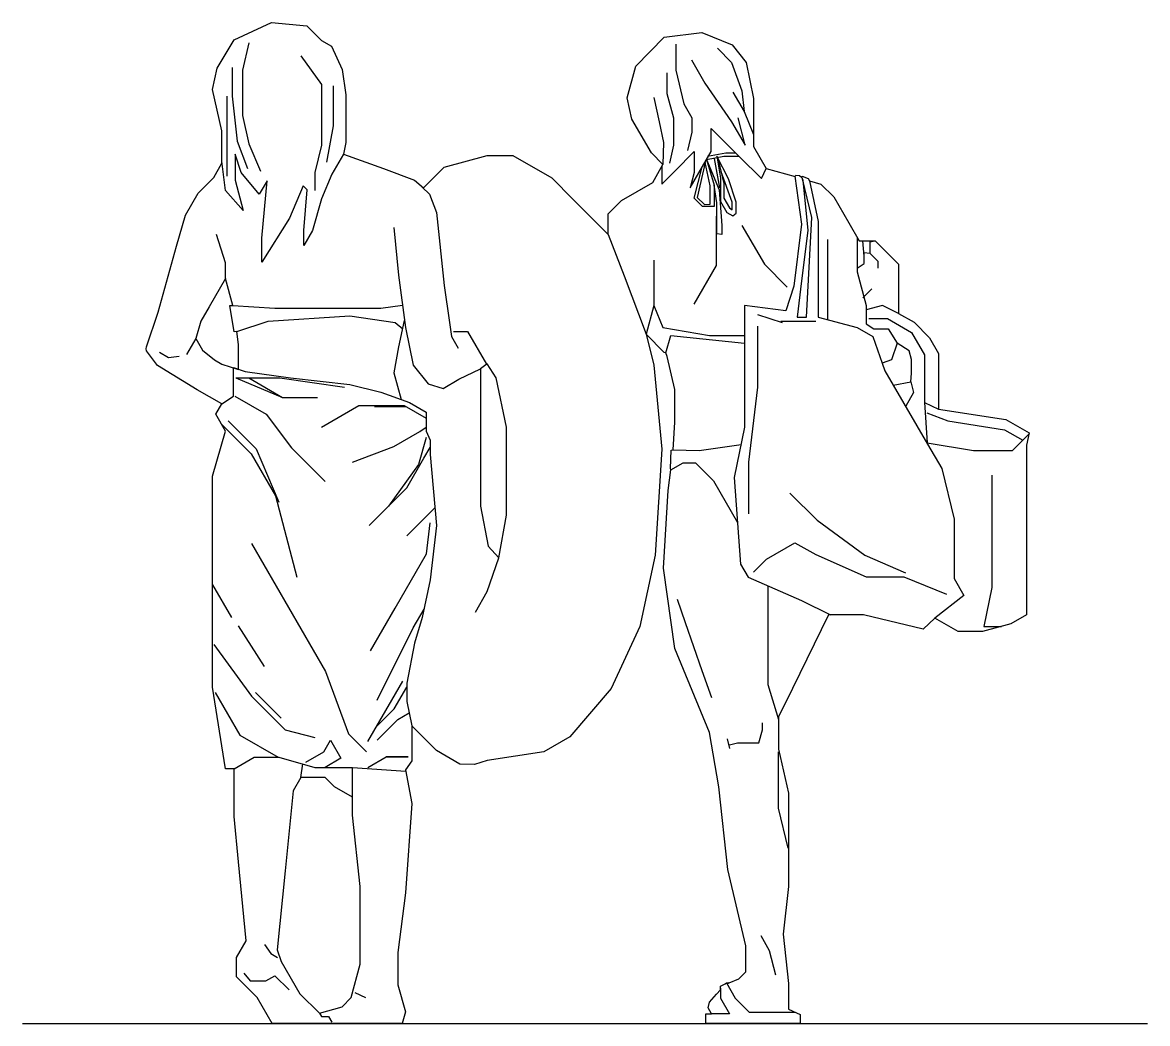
# Model space of a CAD drawing. Header units: metres. Extents: x 0 to 1.85, y 0 to 1.65.
import ezdxf

# ---------------------------------------------------------------- set-up
doc = ezdxf.new("R2010")
doc.units = ezdxf.units.M
doc.layers.add('Ceco.NET 7', color=7, linetype='Continuous')

# ---------------------------------------------------------------- blocks, each defined once
blk = doc.blocks.new('beach 15em')
at = {"layer": 'Ceco.NET 7', "linetype": 'Continuous'}
for p, q in [((0.3572, 1.5477), (0.347, 1.5048)), ((1.031, 1.5456), (1.031, 1.5048)), ((0.4389, 1.5273), (0.4716, 1.4823)), ((1.0963, 1.5395), (1.1188, 1.517)), ((0.3307, 1.5089), (0.3307, 1.464)), ((1.0555, 1.5211), (1.0767, 1.4844)), ((1.1188, 1.517), (1.1351, 1.4721)), ((0.347, 1.5048), (0.347, 1.4333)), ((1.0167, 1.5007), (1.0167, 1.468)), ((1.031, 1.5048), (1.0433, 1.4517)), ((0.4716, 1.4823), (0.4716, 1.3864)), ((0.4899, 1.4803), (0.4899, 1.417)), ((1.0767, 1.4844), (1.1188, 1.4231)), ((0.3225, 1.464), (0.3225, 1.3884)), ((0.3307, 1.464), (0.3388, 1.3925)), ((0.9963, 1.4619), (1.0045, 1.4231)), ((1.0167, 1.468), (1.0269, 1.4293)), ((1.1208, 1.4701), (1.1385, 1.4395)), ((1.1351, 1.4721), (1.1385, 1.4395)), ((1.0433, 1.4517), (1.0562, 1.4293)), ((1.1385, 1.4395), (1.1535, 1.4032)), ((0.347, 1.4333), (0.3572, 1.3884)), ((1.0045, 1.4231), (1.0113, 1.3905)), ((1.0269, 1.4293), (1.0269, 1.3864)), ((1.0562, 1.4293), (1.0562, 1.4068)), ((1.1188, 1.4231), (1.14, 1.3864)), ((1.14, 1.3864), (1.129, 1.4293)), ((0.4899, 1.417), (0.4797, 1.3598)), ((1.0562, 1.4068), (1.0494, 1.3782)), ((1.0865, 1.3762), (1.0865, 1.4129)), ((1.0865, 1.4129), (1.1314, 1.368)), ((0.3225, 1.3884), (0.3225, 1.3374)), ((0.3388, 1.3925), (0.3552, 1.3496)), ((0.3572, 1.3884), (0.3756, 1.3455)), ((0.4716, 1.3864), (0.4613, 1.3435)), ((1.0113, 1.3905), (1.0105, 1.3557)), ((1.0269, 1.3864), (1.0208, 1.3578)), ((0.3358, 1.3721), (0.3358, 1.3312)), ((0.345, 1.3435), (0.3358, 1.3721)), ((0.5063, 1.3721), (0.488, 1.3404)), ((1.029, 1.3455), (1.0596, 1.3762)), ((1.0535, 1.319), (1.0865, 1.3762)), ((1.0596, 1.3762), (1.0596, 1.3435)), ((1.079, 1.3639), (1.1066, 1.3688)), ((1.081, 1.369), (1.1096, 1.3741)), ((1.0953, 1.3688), (1.1015, 1.3343)), ((1.1137, 1.3333), (1.0953, 1.3688)), ((1.1066, 1.3688), (1.1306, 1.3688)), ((1.1096, 1.3741), (1.1253, 1.3741)), ((1.1314, 1.368), (1.1658, 1.3336)), ((0.3205, 1.3149), (0.3147, 1.3609)), ((1.0085, 1.3537), (1.0085, 1.3251)), ((1.0596, 1.3027), (1.0726, 1.3521)), ((1.0769, 1.3588), (1.0647, 1.3037)), ((1.0769, 1.3598), (1.0794, 1.364)), ((1.0851, 1.3221), (1.0769, 1.3588)), ((1.079, 1.3639), (1.0912, 1.3231)), ((1.0794, 1.364), (1.0994, 1.3159)), ((1.0912, 1.3651), (1.0995, 1.319)), ((1.097, 1.3656), (1.1066, 1.3261)), ((1.1658, 1.3336), (1.1736, 1.3496)), ((0.3734, 1.3088), (0.345, 1.3435)), ((0.4613, 1.3435), (0.4613, 1.3149)), ((0.488, 1.3404), (0.4716, 1.3016)), ((1.0085, 1.3251), (1.029, 1.3455)), ((1.0596, 1.3435), (1.0535, 1.319)), ((1.1015, 1.3343), (1.1015, 1.2976)), ((1.1198, 1.2965), (1.1025, 1.3445)), ((1.1259, 1.2965), (1.1137, 1.3333)), ((1.2188, 1.3374), (1.2291, 1.2618)), ((1.2298, 1.3355), (1.2311, 1.3312)), ((1.2454, 1.272), (1.2306, 1.3334)), ((0.348, 1.2833), (0.3205, 1.3149)), ((0.3358, 1.3312), (0.348, 1.2833)), ((0.3858, 1.3302), (0.3734, 1.3088)), ((0.3776, 1.2394), (0.3858, 1.3302)), ((0.443, 1.3221), (0.4215, 1.271)), ((0.4491, 1.3159), (0.443, 1.3221)), ((0.4437, 1.2516), (0.4491, 1.3159)), ((0.6308, 1.32), (0.642, 1.3088)), ((1.0851, 1.2935), (1.0851, 1.3221)), ((1.0953, 1.2955), (1.0912, 1.3231)), ((1.0912, 1.3231), (1.0912, 1.2894)), ((1.0994, 1.3159), (1.1035, 1.2598)), ((1.1066, 1.3261), (1.1066, 1.3027)), ((1.2311, 1.3312), (1.2393, 1.2516)), ((1.2416, 1.3303), (1.2556, 1.2659)), ((0.4716, 1.3016), (0.4573, 1.2516)), ((0.642, 1.3088), (0.6533, 1.2802)), ((1.0729, 1.2894), (1.0596, 1.3027)), ((1.0647, 1.3037), (1.0759, 1.2925)), ((1.1015, 1.2976), (1.1115, 1.2802)), ((1.1066, 1.3027), (1.1154, 1.2873)), ((1.1198, 1.2843), (1.1198, 1.2965)), ((1.1259, 1.2792), (1.1259, 1.2965)), ((0.6533, 1.2802), (0.6655, 1.1648)), ((1.0912, 1.2894), (1.0729, 1.2894)), ((1.0759, 1.2925), (1.0851, 1.2935)), ((1.0953, 1.2465), (1.0953, 1.2955)), ((1.1115, 1.2802), (1.1208, 1.2748)), ((1.1154, 1.2873), (1.1198, 1.2843)), ((1.1208, 1.2748), (1.1259, 1.2792)), ((0.4215, 1.271), (0.3776, 1.2016)), ((1.095, 1.2312), (1.095, 1.2741)), ((1.2291, 1.2618), (1.2168, 1.1638)), ((1.2368, 1.1148), (1.2454, 1.272)), ((1.2556, 1.2659), (1.2556, 1.1148)), ((0.3205, 1.2006), (0.3062, 1.2455)), ((0.4437, 1.2281), (0.4437, 1.2516)), ((0.4573, 1.2516), (0.4437, 1.2281)), ((0.5859, 1.2567), (0.593, 1.1812)), ((0.9242, 1.2455), (0.9493, 1.1802)), ((1.1035, 1.2455), (1.0953, 1.2465)), ((1.1035, 1.2598), (1.1035, 1.2455)), ((1.1351, 1.2598), (1.1705, 1.1985)), ((1.2393, 1.2516), (1.2293, 1.172)), ((0.3776, 1.2016), (0.3776, 1.2394)), ((1.095, 1.1965), (1.095, 1.2312)), ((1.2699, 1.2373), (1.2699, 1.111)), ((1.3169, 1.2414), (1.3169, 1.1863)), ((1.3281, 1.2112), (1.3259, 1.2353)), ((1.3368, 1.2337), (1.3419, 1.2348)), ((1.3368, 1.2337), (1.3368, 1.2159)), ((1.3281, 1.1995), (1.3281, 1.2169)), ((1.3281, 1.2169), (1.3368, 1.2159)), ((1.3368, 1.2159), (1.3495, 1.2031)), ((0.3205, 1.1761), (0.3205, 1.2006)), ((0.9963, 1.2047), (0.9963, 1.1332)), ((1.0596, 1.1352), (1.095, 1.1965)), ((1.1705, 1.1985), (1.2066, 1.1624)), ((1.3169, 1.1924), (1.3281, 1.1995)), ((1.3495, 1.2031), (1.3495, 1.1924)), ((0.593, 1.1812), (0.6043, 1.0985)), ((0.9493, 1.1802), (0.984, 1.0883)), ((1.2293, 1.172), (1.2222, 1.1148)), ((1.3169, 1.1863), (1.3311, 1.1332)), ((0.6655, 1.1648), (0.6737, 1.1066)), ((1.2168, 1.1638), (1.2046, 1.125)), ((1.3259, 1.1454), (1.3402, 1.1597)), ((0.3316, 1.1333), (0.3981, 1.1291)), ((0.3981, 1.1291), (0.5655, 1.1291)), ((0.5655, 1.1291), (0.5995, 1.1337)), ((0.9963, 1.1332), (0.984, 1.0883)), ((0.9963, 1.1332), (1.0104, 1.0985)), ((1.2046, 1.125), (1.1392, 1.1332)), ((1.1392, 1.1332), (1.1392, 0.9413)), ((1.1596, 1.1189), (1.1984, 1.1066)), ((1.357, 1.1334), (1.3311, 1.1265)), ((1.3311, 1.1332), (1.3311, 1.1046)), ((1.3822, 1.1209), (1.357, 1.1334)), ((0.338, 1.0921), (0.3878, 1.1087)), ((0.3878, 1.1087), (0.5165, 1.1169)), ((0.5165, 1.1169), (0.5879, 1.1066)), ((0.5879, 1.1066), (0.6002, 1.0964)), ((0.6022, 1.1097), (0.593, 1.0679)), ((0.6737, 1.1066), (0.6768, 1.0842)), ((1.1596, 1.1005), (1.1596, 1.0046)), ((1.1964, 1.1087), (1.2515, 1.1087)), ((1.2222, 1.1148), (1.2368, 1.1148)), ((1.2556, 1.1148), (1.3169, 1.0985)), ((1.3311, 1.1046), (1.3434, 1.0964)), ((1.3352, 1.1128), (1.3647, 1.1128)), ((1.3647, 1.1128), (1.4026, 1.0909)), ((0.6043, 1.0985), (0.6165, 1.0393)), ((0.6768, 1.0842), (0.6875, 1.0658)), ((0.6798, 1.0924), (0.7023, 1.0924)), ((0.7023, 1.0924), (0.7321, 1.0407)), ((1.0104, 1.0985), (1.0841, 1.0862)), ((1.0149, 1.0585), (1.0228, 1.0862)), ((1.0228, 1.0862), (1.1392, 1.074)), ((1.0841, 1.0862), (1.1392, 1.0862)), ((1.3169, 1.0985), (1.3414, 1.0843)), ((1.3414, 1.0843), (1.3565, 1.0422)), ((1.3434, 1.0964), (1.3659, 1.0964)), ((1.3659, 1.0964), (1.3802, 1.074)), ((1.4026, 1.0909), (1.423, 1.0556)), ((0.2735, 1.0811), (0.259, 1.056)), ((0.593, 1.0679), (0.5859, 1.027)), ((0.2163, 1.0597), (0.2306, 1.0515)), ((0.2306, 1.0515), (0.247, 1.0536)), ((1.423, 1.0556), (1.423, 1.0168)), ((0.3327, 1.0046), (0.3327, 1.0352)), ((0.3327, 1.0352), (0.3511, 1.0291)), ((0.6165, 1.0393), (0.64, 1.0097)), ((0.6882, 1.0168), (0.7227, 1.0331)), ((0.3368, 1.0189), (0.4103, 0.9882)), ((0.3368, 1.0189), (0.3756, 1.0189)), ((0.3511, 1.0291), (0.4226, 1.0189)), ((0.3572, 1.0189), (0.4103, 0.9882)), ((0.3756, 1.0189), (0.4062, 1.0189)), ((0.4062, 1.0189), (0.5083, 1.0043)), ((0.4226, 1.0189), (0.5165, 1.0086)), ((0.5859, 1.027), (0.5974, 0.9848)), ((0.6635, 1.0025), (0.6882, 1.0168)), ((1.4016, 1.0127), (1.4059, 0.996)), ((1.423, 1.0168), (1.423, 0.9801)), ((0.3327, 0.9903), (0.3327, 1.0046)), ((0.5165, 1.0086), (0.5655, 0.9964)), ((0.5655, 0.9964), (0.6104, 0.9801)), ((0.64, 1.0097), (0.6635, 1.0025)), ((1.1596, 1.0046), (1.1453, 0.8861)), ((1.3737, 1.0076), (1.4281, 0.9147)), ((1.4059, 0.996), (1.3935, 0.9746)), ((0.3143, 0.978), (0.3327, 0.9903)), ((0.3348, 0.9903), (0.3843, 0.9617)), ((0.4103, 0.9882), (0.4654, 0.9882)), ((0.6104, 0.9801), (0.6369, 0.9647)), ((1.423, 0.9801), (1.4271, 0.9164)), ((1.423, 0.9801), (1.4455, 0.9698)), ((0.3843, 0.9617), (0.4246, 0.9086)), ((0.4716, 0.9413), (0.5308, 0.9754)), ((0.5308, 0.9754), (0.6022, 0.9754)), ((0.5553, 0.9739), (0.6049, 0.9739)), ((0.6022, 0.9754), (0.6369, 0.9554)), ((0.6369, 0.9647), (0.6369, 0.9351)), ((1.427, 0.9637), (1.4598, 0.9511)), ((0.3143, 0.9457), (0.3608, 0.8992)), ((0.3245, 0.9515), (0.3688, 0.9072)), ((0.6267, 0.9342), (0.6369, 0.9413)), ((1.1392, 0.9413), (1.1229, 0.8616)), ((1.4598, 0.9511), (1.5496, 0.9373)), ((0.5859, 0.9106), (0.6267, 0.9342)), ((0.6369, 0.9249), (0.6247, 0.8821)), ((0.6369, 0.9351), (0.6431, 0.9208)), ((1.5496, 0.9373), (1.5782, 0.9208)), ((1.5619, 0.9045), (1.5881, 0.9307)), ((0.3688, 0.9072), (0.4042, 0.8228)), ((0.4246, 0.9086), (0.4777, 0.8555)), ((0.5206, 0.8861), (0.5859, 0.9106)), ((0.6334, 0.8923), (0.6431, 0.909)), ((0.6431, 0.9208), (0.6431, 0.8984)), ((1.0264, 0.9055), (1.0678, 0.9045)), ((1.0678, 0.9045), (1.1341, 0.9137)), ((1.4271, 0.9164), (1.5006, 0.9045)), ((1.4281, 0.9147), (1.4505, 0.8759)), ((0.3608, 0.8992), (0.3991, 0.833)), ((0.6063, 0.8453), (0.6334, 0.8923)), ((0.6431, 0.8984), (0.6533, 0.7861)), ((1.5006, 0.9045), (1.5619, 0.9045)), ((0.6247, 0.8821), (0.5777, 0.8167)), ((1.0228, 0.8739), (1.0422, 0.8851)), ((1.0422, 0.8851), (1.0616, 0.8851)), ((1.0616, 0.8851), (1.0902, 0.8565)), ((1.1453, 0.8861), (1.1453, 0.8045)), ((1.4505, 0.8759), (1.47, 0.7963)), ((1.0902, 0.8565), (1.1282, 0.7907)), ((1.1229, 0.8616), (1.1331, 0.7248)), ((1.5292, 0.8657), (1.5292, 0.6881)), ((0.5471, 0.7861), (0.6063, 0.8453)), ((1.2107, 0.8371), (1.2536, 0.7943)), ((0.3991, 0.833), (0.4328, 0.7044)), ((0.6063, 0.7698), (0.6507, 0.8142)), ((0.6376, 0.7412), (0.6434, 0.7902)), ((0.6533, 0.7861), (0.6431, 0.7003)), ((1.2536, 0.7943), (1.3291, 0.7391)), ((1.47, 0.7963), (1.47, 0.7493)), ((0.3613, 0.7575), (0.478, 0.5554)), ((1.1739, 0.733), (1.2188, 0.7589)), ((1.2188, 0.7589), (1.2515, 0.7401)), ((1.47, 0.7493), (1.47, 0.7024)), ((0.588, 0.6554), (0.6376, 0.7412)), ((0.7334, 0.682), (0.7513, 0.735)), ((1.1535, 0.7126), (1.1739, 0.733)), ((1.2515, 0.7401), (1.3311, 0.7053)), ((1.3291, 0.7391), (1.393, 0.7112)), ((1.1331, 0.7248), (1.1449, 0.7044)), ((0.6431, 0.7003), (0.6308, 0.6411)), ((1.1449, 0.7044), (1.2291, 0.6677)), ((1.3311, 0.7053), (1.3904, 0.7053)), ((1.3904, 0.7053), (1.4577, 0.6779)), ((1.47, 0.7024), (1.4853, 0.6758)), ((0.3, 0.6922), (0.3295, 0.6411)), ((0.7145, 0.6493), (0.7334, 0.682)), ((1.176, 0.6908), (1.176, 0.6697)), ((1.4853, 0.6758), (1.4394, 0.6399)), ((1.5292, 0.6881), (1.517, 0.6268)), ((1.033, 0.6697), (1.0453, 0.633)), ((1.176, 0.6697), (1.176, 0.6003)), ((1.2291, 0.6677), (1.2748, 0.6452)), ((0.5491, 0.588), (0.588, 0.6554)), ((0.6165, 0.6248), (0.6335, 0.6542)), ((0.6308, 0.6411), (0.6186, 0.6003)), ((0.3817, 0.5637), (0.3409, 0.6278)), ((0.5594, 0.5104), (0.6165, 0.6248)), ((1.0453, 0.633), (1.0718, 0.5574)), ((1.517, 0.6268), (1.5447, 0.6268)), ((0.3021, 0.5982), (0.3613, 0.5166)), ((0.6186, 0.6003), (0.6063, 0.537)), ((1.176, 0.6003), (1.176, 0.5349)), ((0.478, 0.5554), (0.5144, 0.4574)), ((1.0718, 0.5574), (1.0869, 0.5145)), ((0.5828, 0.5104), (0.6002, 0.5405)), ((0.6063, 0.537), (0.6063, 0.5084)), ((1.176, 0.5349), (1.1927, 0.4798)), ((0.3041, 0.5227), (0.343, 0.4553)), ((0.3613, 0.5166), (0.4144, 0.4635)), ((0.4083, 0.4819), (0.3674, 0.5227)), ((0.5865, 0.4968), (0.6063, 0.5311)), ((0.5451, 0.4451), (0.5828, 0.5104)), ((0.6063, 0.5084), (0.6145, 0.4696)), ((0.5594, 0.4696), (0.5865, 0.4968)), ((0.5594, 0.4472), (0.592, 0.4798)), ((0.592, 0.4798), (0.6101, 0.4903)), ((0.4144, 0.4635), (0.4613, 0.4512)), ((1.1617, 0.4431), (1.1678, 0.4635)), ((1.1678, 0.4635), (1.1678, 0.4747)), ((0.343, 0.4553), (0.4035, 0.4204)), ((0.4756, 0.4289), (0.4858, 0.4472)), ((0.4858, 0.4472), (0.5024, 0.4186)), ((0.5144, 0.4574), (0.543, 0.4288)), ((1.1117, 0.4492), (1.1157, 0.4339)), ((0.4471, 0.4124), (0.4756, 0.4289)), ((1.1157, 0.44), (1.128, 0.4431)), ((1.128, 0.4431), (1.1617, 0.4431)), ((1.1923, 0.4288), (1.1923, 0.34)), ((0.3339, 0.4022), (0.3654, 0.4204)), ((0.3654, 0.4204), (0.4042, 0.4204)), ((0.4042, 0.4204), (0.4613, 0.4043)), ((0.4389, 0.3882), (0.4421, 0.4097)), ((0.5024, 0.4186), (0.4776, 0.4043)), ((0.5451, 0.4043), (0.5736, 0.4208)), ((0.5736, 0.4208), (0.6084, 0.4208)), ((0.6084, 0.4208), (0.5736, 0.4208)), ((0.4613, 0.4043), (0.5206, 0.4043)), ((0.5206, 0.3573), (0.5206, 0.4043)), ((0.5206, 0.4043), (0.6047, 0.3982)), ((1.1923, 0.34), (1.2076, 0.2767)), ((0.3817, 0.1245), (0.3919, 0.1103)), ((1.1647, 0.1388), (1.1783, 0.1154)), ((0.3919, 0.1103), (0.4021, 0.1041)), ((1.1783, 0.1154), (1.1882, 0.0766)), ((0.349, 0.0796), (0.3593, 0.0674)), ((0.3838, 0.0674), (0.3981, 0.0755)), ((0.3981, 0.0755), (0.4205, 0.0531)), ((0.3593, 0.0674), (0.3838, 0.0674)), ((1.1014, 0.056), (1.1014, 0.0398)), ((1.1107, 0.064), (1.1246, 0.0398)), ((1.1151, 0.064), (1.1118, 0.062)), ((0.5246, 0.049), (0.541, 0.0408)), ((1.1014, 0.0398), (1.1156, 0.0153)), ((1.1246, 0.0398), (1.1464, 0.0181)), ((1.1464, 0.0181), (1.2185, 0.0181)), ((0.4684, 0.0163), (0.4716, 0.0112)), ((0.4716, 0.0112), (0.4828, 0.0112)), ((0.4828, 0.0112), (0.4881, 0.002)), ((1.1156, 0.0153), (1.0871, 0.0153))]:
    blk.add_line(p, q, dxfattribs=at)
at = {"layer": 'Ceco.NET 7', "color": 5, "linetype": 'Continuous'}
blk.add_line((0, 0), (1.775, 0), dxfattribs=at)
at = {"layer": 'Ceco.NET 7', "linetype": 'Continuous', "flags": 128}
for points in [[(0.3147, 1.4088), (0.3, 1.4742), (0.3072, 1.5079), (0.3337, 1.5528), (0.3929, 1.58), (0.4486, 1.5747), (0.4716, 1.5518), (0.4876, 1.5425), (0.5046, 1.506), (0.5103, 1.466), (0.5103, 1.3905), (0.5063, 1.3721), (0.5696, 1.3496), (0.6186, 1.3312), (0.6329, 1.319), (0.6655, 1.3517), (0.7329, 1.37), (0.7737, 1.37), (0.835, 1.3347), (0.869, 1.3006), (0.9242, 1.2455), (0.9242, 1.2782), (0.9453, 1.2992), (0.9943, 1.3275), (1.0105, 1.3557), (0.9922, 1.3741), (0.9615, 1.4272), (0.9542, 1.4609), (0.9677, 1.5109), (1.0126, 1.5569), (1.0718, 1.564), (1.1198, 1.5447), (1.1417, 1.517), (1.1535, 1.4599), (1.1535, 1.3843), (1.1736, 1.3496), (1.2189, 1.3367), (1.2199, 1.3389), (1.2259, 1.3383), (1.2298, 1.3355), (1.2301, 1.3374), (1.2395, 1.3339), (1.2416, 1.3303), (1.2597, 1.3251), (1.2801, 1.3047), (1.3037, 1.2639), (1.3202, 1.2353), (1.3454, 1.2353), (1.3822, 1.1985), (1.3822, 1.1209), (1.4067, 1.1068), (1.4313, 1.0821), (1.4455, 1.0576), (1.4455, 0.9698), (1.5517, 0.9535), (1.5884, 0.9323), (1.5843, 0.9127), (1.5843, 0.6452), (1.5596, 0.6309), (1.5149, 0.6187), (1.4761, 0.6187), (1.4394, 0.6399), (1.421, 0.6227), (1.3271, 0.6452), (1.2719, 0.6452), (1.2148, 0.5288), (1.1927, 0.4839), (1.1927, 0.4329), (1.2086, 0.3634), (1.2086, 0.2164), (1.2002, 0.1409), (1.2086, 0.0633), (1.2086, 0.0225), (1.227, 0.0143), (1.227, 0), (1.078, 0), (1.078, 0.0153), (1.0871, 0.0153), (1.0816, 0.0245), (1.084, 0.0338), (1.0952, 0.0463), (1.1014, 0.053), (1.1014, 0.0587), (1.1086, 0.0628), (1.1107, 0.064), (1.1151, 0.064), (1.1301, 0.0705), (1.1413, 0.0817), (1.1413, 0.1225), (1.1127, 0.243), (1.0984, 0.3736), (1.0841, 0.4594), (1.029, 0.5921), (1.0113, 0.7187), (1.0188, 0.8412), (1.0228, 0.8739), (1.0223, 0.8759), (1.0237, 0.905), (1.0264, 0.9055), (1.029, 0.9494), (1.029, 1.0005), (1.017, 1.0529), (1.0149, 1.0585), (1.0122, 1.0591), (0.984, 1.0883), (0.9963, 1.0393), (1.0085, 0.9066), (0.9983, 0.7391), (0.9738, 0.6268), (0.9289, 0.5288), (0.8636, 0.4524), (0.8227, 0.4288), (0.7329, 0.415), (0.7131, 0.409), (0.69, 0.4096), (0.6533, 0.4308), (0.6145, 0.4696), (0.6145, 0.4145), (0.6043, 0.4002), (0.6145, 0.3471), (0.6043, 0.2062), (0.592, 0.1123), (0.592, 0.0613), (0.6043, 0.0184), (0.5988, 0), (0.394, 0), (0.3704, 0.0408), (0.3377, 0.0735), (0.3377, 0.1041), (0.353, 0.1307), (0.3409, 0.2552), (0.3339, 0.3267), (0.3339, 0.4022), (0.3205, 0.4022), (0.3, 0.5309), (0.3, 0.6534), (0.3, 0.8637), (0.3205, 0.9351), (0.3051, 0.9617), (0.3143, 0.978), (0.2755, 1.0004), (0.2128, 1.0386), (0.1959, 1.0618), (0.195, 1.0651), (0.1959, 1.0679), (0.2143, 1.123), (0.2429, 1.2271), (0.2572, 1.2761), (0.2772, 1.3108), (0.3017, 1.3353), (0.3147, 1.3578), (0.3147, 1.4088)], [(0.2816, 1.1087), (0.2735, 1.0811), (0.2841, 1.0627), (0.3031, 1.0474), (0.3143, 1.0408), (0.3409, 1.0325), (0.3409, 1.0506), (0.3409, 1.0719), (0.338, 1.0921), (0.3341, 1.0915), (0.3271, 1.1335), (0.3316, 1.1333), (0.3205, 1.1761), (0.2945, 1.1311), (0.2816, 1.1087)], [(1.4026, 1.0479), (1.3987, 1.0617), (1.3802, 1.074), (1.371, 1.0474), (1.3565, 1.0422), (1.3608, 1.0301), (1.3737, 1.0076), (1.4016, 1.0127), (1.4026, 1.0265), (1.4026, 1.0479)], [(0.7513, 0.735), (0.7635, 0.8024), (0.7635, 0.9413), (0.7472, 1.0189), (0.7329, 1.0413), (0.7227, 1.0331), (0.7227, 0.9127), (0.7227, 0.8167), (0.7349, 0.7534), (0.7513, 0.735)], [(0.4923, 0.3736), (0.4777, 0.3882), (0.4389, 0.3882), (0.4269, 0.3675), (0.4144, 0.2409), (0.402, 0.1164), (0.4083, 0.098), (0.4377, 0.047), (0.4684, 0.0163), (0.5042, 0.0265), (0.5185, 0.0408), (0.5328, 0.0939), (0.5328, 0.2164), (0.5206, 0.3287), (0.5206, 0.3573), (0.4923, 0.3736)]]:
    blk.add_lwpolyline(points, close=True, dxfattribs=at)

msp = doc.modelspace()

# ---------------------------------------------------------------- block references
at = {"layer": 'Ceco.NET 7', "xscale": 1.044303699999999, "yscale": 1.044303699999999, "zscale": 1.044303699999999}
msp.add_blockref('beach 15em', (0, 0), dxfattribs=at)

doc.saveas('drawing.dxf')
